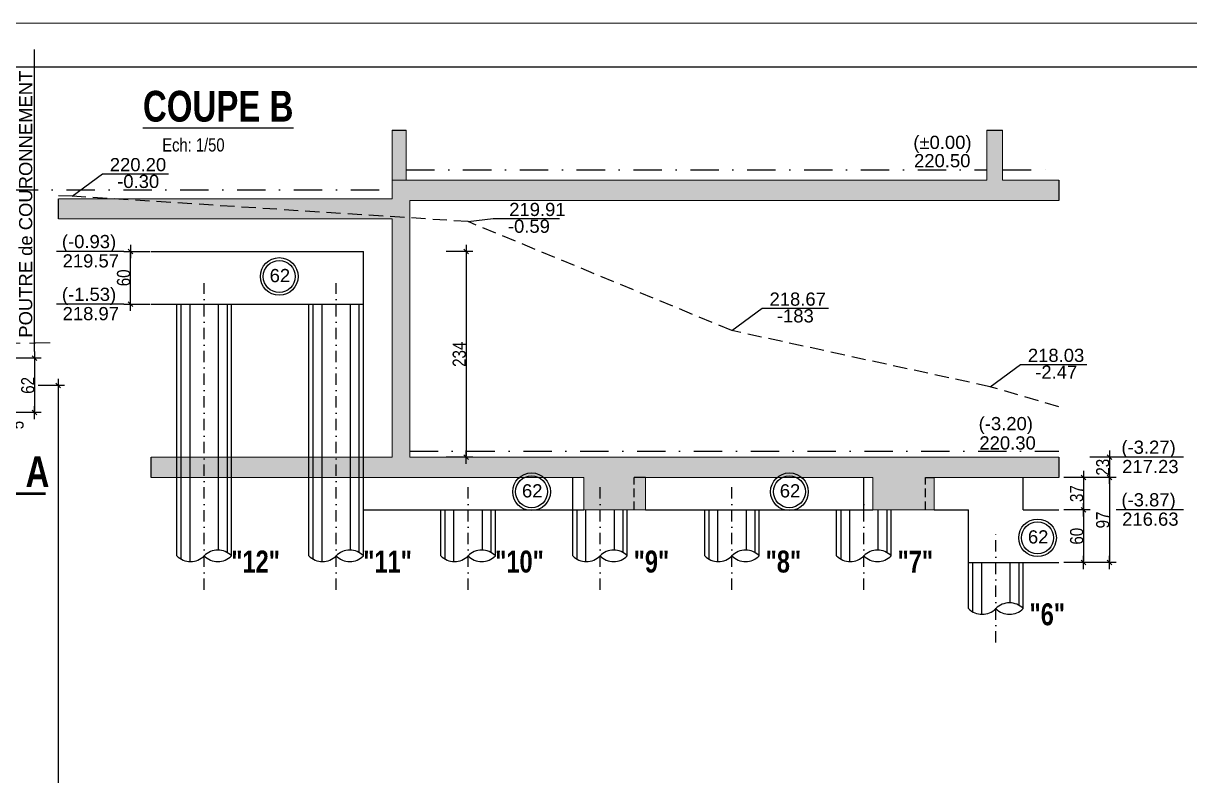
# Model space of a CAD drawing. Header units: centimetres. Extents: x 0 to 26456, y -12469 to -8269.
# Drawn here: x 23976 to 25302, y -9125 to -8269 of the extents above; entities that cross this region are included whole.
import ezdxf
from ezdxf.enums import TextEntityAlignment as Align

# ---------------------------------------------------------------- set-up
doc = ezdxf.new("R2010")
doc.units = ezdxf.units.CM
doc.header["$LTSCALE"] = 25.4
doc.header["$PDMODE"] = 1
doc.header["$PDSIZE"] = -2
for name, pattern in [('CACHEX2', [19.05, 12.7, -6.35]), ('Style de ligne -6', [1.04164, 0.625, -0.20828, 0.06943, -0.13893]), ('TIRETPTX2', [50.8, 25.4, -12.7, 0, -12.7])]:
    doc.linetypes.add(name, pattern=pattern)
for name, color, linetype in [('01_cote_gen', 4, 'Continuous'), ('01_linteaux', 2, 'Continuous'), ('01_poch_murs', 253, 'Continuous'), ('01_texte', 230, 'Continuous'), ('AA_COTES', 2, 'Continuous')]:
    doc.layers.add(name, color=color, linetype=linetype)
doc.layers.add('01_murs_coup', color=5, linetype='Continuous', lineweight=60)
doc.layers.add('B Général', color=7, linetype='Continuous', lineweight=5)
doc.styles.add('impact', font='impact.ttf')
doc.styles.add('MATTE_TXT', font='arial.ttf')
doc.styles.add('STYLE2', font='ARIALN.TTF')
doc.dimstyles.new('JB50', dxfattribs={"dimscale": 0.1, "dimtxt": 150, "dimasz": 15, "dimexe": 0.1, "dimexo": 0.1, "dimgap": 0.09, "dimtad": 1, "dimdec": 1, "dimdsep": 46, "dimtxsty": 'STYLE2', "dimblk1": 'BOND_G', "dimblk2": 'BOND_D', "dimsah": 1, "dimcen": 1.5, "dimdle": 0.01, "dimse1": 1, "dimse2": 1, "dimclrd": 4, "dimclre": 2, "dimclrt": 6, "dimazin": 2, "dimtfac": 2.333333, "dimtdec": 1, "dimtix": 1, "dimtmove": 2, "dimatfit": 3, "dimldrblk": 'BOND_G', "dimfxl": 1, "dimtolj": 1, "dimtzin": 0, "dimarcsym": 0})

# ---------------------------------------------------------------- blocks, each defined once
blk = doc.blocks.new('BOND_G')
at = {"layer": 'AA_COTES', "color": 0}
for p, q in [((0, -5), (0, 15)), ((5, 0), (-5, 0)), ((1.77, 1.77), (-1.77, -1.77))]:
    blk.add_line(p, q, dxfattribs=at)
blk = doc.blocks.new('BOND_D')
at = {"layer": 'AA_COTES', "color": 0}
for p, q in [((5, 0), (-5, 0)), ((-1.77, -1.77), (1.77, 1.77)), ((0, 5), (0, -15))]:
    blk.add_line(p, q, dxfattribs=at)
blk = doc.blocks.new('*D25')
at = {"layer": '01_cote_gen', "color": 4, "lineweight": -2, "transparency": 16777216}
blk.add_line((24015.6, -8682.8), (24015.6, -10478.1), dxfattribs=at)
at = {"layer": 'Defpoints', "color": 0, "transparency": 16777216}
for p in [(23993.1, -8681.3), (23993.1, -10479.6), (24015.6, -10479.6)]:
    blk.add_point(p, dxfattribs=at)
at = {"layer": '01_cote_gen', "color": 4, "lineweight": -2, "transparency": 16777216, "xscale": 1.5, "yscale": 1.5, "zscale": 1.5}
for name, p, rotation in [('BOND_G', (24015.6, -8681.3), 90), ('BOND_D', (24015.6, -10479.6), 270)]:
    blk.add_blockref(name, p, dxfattribs=dict(at, rotation=rotation))
at = {"layer": '01_cote_gen', "color": 6, "transparency": 16777216, "insert": (24007.9, -9580.4), "char_height": 15, "attachment_point": 5, "rotation": 90, "style": 'STYLE2'}
blk.add_mtext('\\A1;1798.3', dxfattribs=at)
blk = doc.blocks.new('*D120')
at = {"layer": '01_cote_gen', "color": 4, "lineweight": -2, "ltscale": 3, "transparency": 16777216}
blk.add_line((23989, -8651.8), (23989, -8710.8), dxfattribs=at)
at = {"layer": 'Defpoints', "color": 0, "ltscale": 3, "transparency": 16777216}
for p in [(23885.6, -8650.3), (23885.6, -8712.3), (23989, -8712.3)]:
    blk.add_point(p, dxfattribs=at)
at = {"layer": '01_cote_gen', "color": 4, "lineweight": -2, "ltscale": 3, "transparency": 16777216, "xscale": 1.5, "yscale": 1.5, "zscale": 1.5}
for name, p, rotation in [('BOND_G', (23989, -8650.3), 90), ('BOND_D', (23989, -8712.3), 270)]:
    blk.add_blockref(name, p, dxfattribs=dict(at, rotation=rotation))
at = {"layer": '01_cote_gen', "color": 6, "ltscale": 3, "transparency": 16777216, "insert": (23981.3, -8681.3), "char_height": 15, "attachment_point": 5, "rotation": 90, "style": 'STYLE2'}
blk.add_mtext('\\A1;62', dxfattribs=at)
blk = doc.blocks.new('*D122')
at = {"layer": '01_cote_gen', "color": 4, "lineweight": -2, "ltscale": 3, "transparency": 16777216}
blk.add_line((23960.1, -8713.8), (23960.1, -8715.8), dxfattribs=at)
at = {"layer": 'Defpoints', "color": 0, "ltscale": 3, "transparency": 16777216}
for p in [(23938, -8717.3), (23960.1, -8717.3), (23966.5, -8712.3)]:
    blk.add_point(p, dxfattribs=at)
at = {"layer": '01_cote_gen', "color": 4, "lineweight": -2, "ltscale": 3, "transparency": 16777216, "xscale": 1.5, "yscale": 1.5, "zscale": 1.5}
for name, p, rotation in [('BOND_G', (23960.1, -8712.3), 90), ('BOND_D', (23960.1, -8717.3), 270)]:
    blk.add_blockref(name, p, dxfattribs=dict(at, rotation=rotation))
at = {"layer": '01_cote_gen', "color": 6, "ltscale": 3, "transparency": 16777216, "insert": (23969.1, -8726.4), "char_height": 15, "attachment_point": 5, "rotation": 90, "style": 'STYLE2'}
blk.add_mtext('\\A1;5', dxfattribs=at)
blk = doc.blocks.new('*D206')
at = {"layer": '01_cote_gen', "color": 4, "lineweight": -2, "ltscale": 3, "transparency": 16777216}
blk.add_line((25181.4, -8787.4), (25181.4, -8821.4), dxfattribs=at)
at = {"layer": 'Defpoints', "color": 0, "ltscale": 3, "transparency": 16777216}
for p in [(25153.4, -8785.9), (25153.4, -8822.9), (25181.4, -8822.9)]:
    blk.add_point(p, dxfattribs=at)
at = {"layer": '01_cote_gen', "color": 4, "lineweight": -2, "ltscale": 3, "transparency": 16777216, "xscale": 1.5, "yscale": 1.5, "zscale": 1.5}
for name, p, rotation in [('BOND_G', (25181.4, -8785.9), 90), ('BOND_D', (25181.4, -8822.9), 270)]:
    blk.add_blockref(name, p, dxfattribs=dict(at, rotation=rotation))
at = {"layer": '01_cote_gen', "color": 6, "ltscale": 3, "transparency": 16777216, "insert": (25173.7, -8804.4), "char_height": 15, "attachment_point": 5, "rotation": 90, "style": 'STYLE2'}
blk.add_mtext('\\A1;37', dxfattribs=at)
blk = doc.blocks.new('*D208')
at = {"layer": '01_cote_gen', "color": 4, "lineweight": -2, "ltscale": 3, "transparency": 16777216}
blk.add_line((25181.4, -8824.4), (25181.4, -8881.4), dxfattribs=at)
at = {"layer": 'Defpoints', "color": 0, "ltscale": 3, "transparency": 16777216}
for p in [(25158.9, -8822.9), (0, -8882.9), (25181.4, -8882.9)]:
    blk.add_point(p, dxfattribs=at)
at = {"layer": '01_cote_gen', "color": 4, "lineweight": -2, "ltscale": 3, "transparency": 16777216, "xscale": 1.5, "yscale": 1.5, "zscale": 1.5}
for name, p, rotation in [('BOND_G', (25181.4, -8822.9), 90), ('BOND_D', (25181.4, -8882.9), 270)]:
    blk.add_blockref(name, p, dxfattribs=dict(at, rotation=rotation))
at = {"layer": '01_cote_gen', "color": 6, "ltscale": 3, "transparency": 16777216, "insert": (25173.7, -8852.9), "char_height": 15, "attachment_point": 5, "rotation": 90, "style": 'STYLE2'}
blk.add_mtext('\\A1;60', dxfattribs=at)
blk = doc.blocks.new('*D207')
at = {"layer": '01_cote_gen', "color": 4, "lineweight": -2, "ltscale": 3, "transparency": 16777216}
blk.add_line((25211.1, -8787.4), (25211.1, -8881.4), dxfattribs=at)
at = {"layer": 'Defpoints', "color": 0, "ltscale": 3, "transparency": 16777216}
for p in [(25188.9, -8785.9), (25188.9, -8882.9), (25211.1, -8882.9)]:
    blk.add_point(p, dxfattribs=at)
at = {"layer": '01_cote_gen', "color": 4, "lineweight": -2, "ltscale": 3, "transparency": 16777216, "xscale": 1.5, "yscale": 1.5, "zscale": 1.5}
for name, p, rotation in [('BOND_G', (25211.1, -8785.9), 90), ('BOND_D', (25211.1, -8882.9), 270)]:
    blk.add_blockref(name, p, dxfattribs=dict(at, rotation=rotation))
at = {"layer": '01_cote_gen', "color": 6, "ltscale": 3, "transparency": 16777216, "insert": (25203.4, -8834.4), "char_height": 15, "attachment_point": 5, "rotation": 90, "style": 'STYLE2'}
blk.add_mtext('\\A1;97', dxfattribs=at)
blk = doc.blocks.new('*D209')
at = {"layer": '01_cote_gen', "color": 4, "lineweight": -2, "ltscale": 3, "transparency": 16777216}
blk.add_line((25211.1, -8764.4), (25211.1, -8784.4), dxfattribs=at)
at = {"layer": 'Defpoints', "color": 0, "ltscale": 3, "transparency": 16777216}
for p in [(24395.4, -8762.9), (25158.9, -8785.9), (25211.1, -8785.9)]:
    blk.add_point(p, dxfattribs=at)
at = {"layer": '01_cote_gen', "color": 4, "lineweight": -2, "ltscale": 3, "transparency": 16777216, "xscale": 1.5, "yscale": 1.5, "zscale": 1.5}
for name, p, rotation in [('BOND_G', (25211.1, -8762.9), 90), ('BOND_D', (25211.1, -8785.9), 270)]:
    blk.add_blockref(name, p, dxfattribs=dict(at, rotation=rotation))
at = {"layer": '01_cote_gen', "color": 6, "ltscale": 3, "transparency": 16777216, "insert": (25203.4, -8774.4), "char_height": 15, "attachment_point": 5, "rotation": 90, "style": 'STYLE2'}
blk.add_mtext('\\A1;23', dxfattribs=at)
blk = doc.blocks.new('*D204')
at = {"layer": '01_cote_gen', "color": 4, "lineweight": -2, "ltscale": 3, "transparency": 16777216}
blk.add_line((24097.9, -8587.4), (24097.9, -8530.4), dxfattribs=at)
at = {"layer": 'Defpoints', "color": 0, "ltscale": 3, "transparency": 16777216}
for p in [(24097.9, -8528.9), (24127.7, -8528.9), (24127.7, -8588.9)]:
    blk.add_point(p, dxfattribs=at)
at = {"layer": '01_cote_gen', "color": 4, "lineweight": -2, "ltscale": 3, "transparency": 16777216, "xscale": 1.5, "yscale": 1.5, "zscale": 1.5}
for name, p, rotation in [('BOND_D', (24097.9, -8528.9), 90), ('BOND_G', (24097.9, -8588.9), 270)]:
    blk.add_blockref(name, p, dxfattribs=dict(at, rotation=rotation))
at = {"layer": '01_cote_gen', "color": 6, "ltscale": 3, "transparency": 16777216, "insert": (24090.2, -8558.9), "char_height": 15, "attachment_point": 5, "rotation": 90, "style": 'STYLE2'}
blk.add_mtext('\\A1;60', dxfattribs=at)
blk = doc.blocks.new('*D205')
at = {"layer": '01_cote_gen', "color": 4, "lineweight": -2, "ltscale": 3, "transparency": 16777216}
blk.add_line((24479.5, -8530.4), (24479.5, -8761.4), dxfattribs=at)
at = {"layer": 'Defpoints', "color": 0, "ltscale": 3, "transparency": 16777216}
for p in [(24374.3, -8528.9), (24444.8, -8762.9), (24479.5, -8762.9)]:
    blk.add_point(p, dxfattribs=at)
at = {"layer": '01_cote_gen', "color": 4, "lineweight": -2, "ltscale": 3, "transparency": 16777216, "xscale": 1.5, "yscale": 1.5, "zscale": 1.5}
for name, p, rotation in [('BOND_G', (24479.5, -8528.9), 90), ('BOND_D', (24479.5, -8762.9), 270)]:
    blk.add_blockref(name, p, dxfattribs=dict(at, rotation=rotation))
at = {"layer": '01_cote_gen', "color": 6, "ltscale": 3, "transparency": 16777216, "insert": (24471.8, -8645.9), "char_height": 15, "attachment_point": 5, "rotation": 90, "style": 'STYLE2'}
blk.add_mtext('\\A1;234', dxfattribs=at)

msp = doc.modelspace()

# ---------------------------------------------------------------- hatches: boundary and pattern name
at = {"layer": '01_poch_murs', "ltscale": 3}
h = msp.add_hatch(color=256, dxfattribs=at)
h.dxf.hatch_style = 1
h.paths.add_polyline_path([(25153.37, -8447.94), (25089.49, -8447.94), (25089.49, -8390.98), (25071.49, -8390.98), (25071.49, -8447.94), (24395.37, -8447.94), (24395.37, -8468.94), (24016.25, -8468.94), (24016.25, -8491.94), (24395.37, -8491.94), (24395.37, -8762.94), (24357.76, -8762.94), (24357.76, -8785.94), (24613.54, -8785.94), (24613.54, -8822.94), (24683.54, -8822.94), (24683.54, -8785.94), (24941.76, -8785.94), (24941.76, -8822.94), (25011.76, -8822.94), (25011.76, -8785.94), (25153.37, -8785.94), (25153.37, -8762.94), (24415.37, -8762.94), (24415.37, -8470.94), (25153.37, -8470.94)])
h.paths.add_polyline_path([(24411.37, -8390.98), (24395.37, -8390.98), (24395.37, -8447.94), (24411.37, -8447.94)], flags=17)
h.paths.add_polyline_path([(24347.76, -8762.94), (24315.76, -8762.94), (24315.76, -8785.94), (24347.76, -8785.94)], flags=17)
h.paths.add_polyline_path([(24357.76, -8762.94), (24347.76, -8762.94), (24347.76, -8785.94), (24357.76, -8785.94)], flags=17)
h.paths.add_polyline_path([(24315.76, -8762.94), (24305.76, -8762.94), (24305.76, -8785.94), (24315.76, -8785.94)], flags=17)
h.paths.add_polyline_path([(24305.76, -8762.94), (24207.76, -8762.94), (24207.76, -8785.94), (24305.76, -8785.94)], flags=17)
h.paths.add_polyline_path([(24207.76, -8762.94), (24197.76, -8762.94), (24197.76, -8785.94), (24207.76, -8785.94)], flags=17)
h.paths.add_polyline_path([(24197.76, -8762.94), (24165.76, -8762.94), (24165.76, -8785.94), (24197.76, -8785.94)], flags=17)
h.paths.add_polyline_path([(24165.76, -8762.94), (24155.76, -8762.94), (24155.76, -8785.94), (24165.76, -8785.94)], flags=17)
h.paths.add_polyline_path([(24155.76, -8762.94), (24121.62, -8762.94), (24121.62, -8785.94), (24155.76, -8785.94)], flags=17)

# ---------------------------------------------------------------- linework, layer by layer
at = {"layer": '01_linteaux', "linetype": 'TIRETPTX2', "ltscale": 0.05}
for p, q in [((24411.37, -8435.94), (25071.49, -8435.94)), ((25089.49, -8435.94), (25153.37, -8435.94)), ((23960.7, -8458.94), (24395.37, -8458.94)), ((24415.37, -8755.94), (25153.37, -8755.94))]:
    msp.add_line(p, q, dxfattribs=at)
at = {"layer": '01_linteaux', "color": 5, "linetype": 'CACHEX2', "ltscale": 0.05}
for p, q in [((24031.76, -8465.94), (24016.25, -8465.41)), ((24481.76, -8494.94), (24031.76, -8465.94)), ((24781.76, -8618.94), (24481.76, -8494.94)), ((25075.47, -8682.94), (24781.76, -8618.94)), ((25153.37, -8705.66), (25075.47, -8682.94))]:
    msp.add_line(p, q, dxfattribs=at)
at = {"layer": '01_linteaux'}
for p, q in [((24121.62, -8528.94), (24362.76, -8528.94)), ((24362.76, -8588.94), (24362.76, -8528.94)), ((24121.62, -8588.94), (24362.76, -8588.94)), ((24150.76, -8875.23), (24150.76, -8588.94)), ((24212.76, -8875.23), (24212.76, -8588.94)), ((24300.76, -8822.94), (24300.76, -8588.94)), ((24362.76, -8875.23), (24362.76, -8588.94)), ((24600.71, -8822.94), (24600.71, -8785.94)), ((24931.76, -8822.94), (24931.76, -8785.94)), ((25112.76, -8822.94), (25112.76, -8785.94)), ((24300.76, -8875.23), (24300.76, -8822.94)), ((24362.76, -8822.94), (24613.54, -8822.94)), ((24450.76, -8875.23), (24450.76, -8822.94)), ((24512.76, -8875.23), (24512.76, -8822.94)), ((24600.76, -8875.23), (24600.76, -8822.94)), ((24662.76, -8875.23), (24662.76, -8822.94)), ((24683.54, -8822.94), (24941.76, -8822.94)), ((24750.76, -8875.23), (24750.76, -8822.94)), ((24812.76, -8875.23), (24812.76, -8822.94)), ((24900.76, -8875.23), (24900.76, -8822.94)), ((24962.76, -8875.23), (24962.76, -8822.94)), ((25011.76, -8822.94), (25050.76, -8822.94)), ((25050.76, -8935.23), (25050.76, -8822.94)), ((25112.76, -8822.94), (25153.37, -8822.94)), ((25050.76, -8882.94), (25153.37, -8882.94)), ((25112.76, -8935.23), (25112.76, -8882.94))]:
    msp.add_line(p, q, dxfattribs=at)
at = {"layer": '01_linteaux', "linetype": 'TIRETPTX2', "ltscale": 0.02}
for p, q in [((24181.76, -8913.76), (24181.76, -8564.94)), ((24331.76, -8913.76), (24331.76, -8564.94)), ((24481.76, -8913.76), (24481.76, -8793.98)), ((24631.76, -8913.76), (24631.76, -8793.98)), ((24781.76, -8913.76), (24781.76, -8793.98)), ((24931.76, -8913.76), (24931.76, -8793.98)), ((25081.76, -8973.76), (25081.76, -8847.75))]:
    msp.add_line(p, q, dxfattribs=at)
at = {"layer": '01_linteaux', "linetype": 'CACHEX2', "ltscale": 0.05}
msp.add_line((24683.54, -8785.94), (24670.71, -8785.94), dxfattribs=at)
at = {"layer": '01_linteaux', "linetype": 'CACHEX2', "ltscale": 0.03}
for p, q in [((24670.71, -8822.94), (24670.71, -8785.94)), ((25001.76, -8822.94), (25001.76, -8785.94)), ((25001.76, -8785.94), (25011.76, -8785.94))]:
    msp.add_line(p, q, dxfattribs=at)
at = {"layer": '01_linteaux'}
for centre, start, end in [((24197.26, -8890.3), 44.19387, 135.80613), ((24347.26, -8890.3), 44.19387, 135.80613), ((24497.26, -8890.3), 44.19387, 135.80613), ((24647.26, -8890.3), 44.19387, 135.80613), ((24797.26, -8890.3), 44.19387, 135.80613), ((24947.26, -8890.3), 44.19387, 135.80613), ((24166.26, -8860.16), 224.19387, 315.80613), ((24197.26, -8860.16), 224.19387, 315.80613), ((24316.26, -8860.16), 224.19387, 315.80613), ((24347.26, -8860.16), 224.19387, 315.80613), ((24466.26, -8860.16), 224.19387, 315.80613), ((24497.26, -8860.16), 224.19387, 315.80613), ((24616.26, -8860.16), 224.19387, 315.80613), ((24647.26, -8860.16), 224.19387, 315.80613), ((24766.26, -8860.16), 224.19387, 315.80613), ((24797.26, -8860.16), 224.19387, 315.80613), ((24916.26, -8860.16), 224.19387, 315.80613), ((24947.26, -8860.16), 224.19387, 315.80613), ((25066.26, -8920.16), 224.19387, 315.80613), ((25097.26, -8950.3), 44.19387, 135.80613), ((25097.26, -8920.16), 224.19387, 315.80613)]:
    msp.add_arc(centre, 21.62, start, end, dxfattribs=at)
at = {"layer": '01_murs_coup', "linetype": 'Continuous', "lineweight": 5}
for p, q in [((26455.97, -8269.29), (13955.97, -8269.29)), ((24395.37, -8447.94), (24395.37, -8390.98)), ((24411.37, -8447.94), (24411.37, -8390.98)), ((25071.49, -8447.94), (25071.49, -8390.98)), ((25089.49, -8447.94), (25089.49, -8390.98)), ((24395.37, -8468.94), (24395.37, -8447.94)), ((24395.37, -8447.94), (25071.49, -8447.94)), ((25089.49, -8447.94), (25153.37, -8447.94)), ((24016.25, -8468.94), (24395.37, -8468.94)), ((24415.37, -8762.94), (24415.37, -8470.94)), ((24415.37, -8470.94), (25153.37, -8470.94)), ((24016.25, -8491.94), (24395.37, -8491.94)), ((24395.37, -8762.94), (24395.37, -8491.94)), ((24121.62, -8762.94), (24395.37, -8762.94)), ((24415.37, -8762.94), (25153.37, -8762.94)), ((24121.62, -8785.94), (24613.54, -8785.94)), ((24613.54, -8822.94), (24613.54, -8785.94)), ((24683.54, -8785.94), (24941.76, -8785.94)), ((24683.54, -8822.94), (24683.54, -8785.94)), ((24941.76, -8822.94), (24941.76, -8785.94)), ((25011.76, -8785.94), (25153.37, -8785.94)), ((25011.76, -8822.94), (25011.76, -8785.94)), ((24613.54, -8822.94), (24683.54, -8822.94)), ((24941.76, -8822.94), (25011.76, -8822.94))]:
    msp.add_line(p, q, dxfattribs=at)
at = {"layer": '01_poch_murs', "ltscale": 3}
for p, q in [((24395.37, -8390.98), (24411.37, -8390.98)), ((25071.49, -8390.98), (25089.49, -8390.98)), ((25153.37, -8447.94), (25153.37, -8470.94)), ((24016.25, -8491.94), (24016.25, -8468.94)), ((24121.62, -8785.94), (24121.62, -8762.94)), ((25153.37, -8762.94), (25153.37, -8785.94))]:
    msp.add_line(p, q, dxfattribs=at)
at = {"layer": '01_poch_murs'}
for p, q in [((24155.76, -8879.06), (24155.76, -8588.94)), ((24165.76, -8881.77), (24165.76, -8588.94)), ((24197.76, -8588.94), (24197.76, -8868.69)), ((24207.76, -8588.94), (24207.76, -8871.4)), ((24305.76, -8879.06), (24305.76, -8588.94)), ((24315.76, -8881.77), (24315.76, -8588.94)), ((24347.76, -8588.94), (24347.76, -8868.69)), ((24357.76, -8588.94), (24357.76, -8871.4)), ((24455.76, -8879.06), (24455.76, -8822.94)), ((24465.76, -8881.77), (24465.76, -8822.94)), ((24497.76, -8822.94), (24497.76, -8868.69)), ((24507.76, -8822.94), (24507.76, -8871.4)), ((24605.76, -8879.06), (24605.76, -8822.94)), ((24615.76, -8881.77), (24615.76, -8822.94)), ((24647.76, -8822.94), (24647.76, -8868.69)), ((24657.76, -8822.94), (24657.76, -8871.4)), ((24755.76, -8879.06), (24755.76, -8822.94)), ((24765.76, -8881.77), (24765.76, -8822.94)), ((24797.76, -8822.94), (24797.76, -8868.69)), ((24807.76, -8822.94), (24807.76, -8871.4)), ((24905.76, -8879.06), (24905.76, -8822.94)), ((24915.76, -8881.77), (24915.76, -8822.94)), ((24947.76, -8822.94), (24947.76, -8868.69)), ((24957.76, -8822.94), (24957.76, -8871.4)), ((25055.76, -8939.06), (25055.76, -8882.94)), ((25065.76, -8941.77), (25065.76, -8882.94)), ((25097.76, -8882.94), (25097.76, -8928.69)), ((25107.76, -8882.94), (25107.76, -8931.4))]:
    msp.add_line(p, q, dxfattribs=at)
at = {"layer": '01_texte'}
for p, q in [((23989, -8599.9), (23989, -8298.94)), ((26405.97, -8319.29), (14005.97, -8319.29)), ((24031.76, -8465.94), (24066.1, -8440.41)), ((24066.1, -8440.41), (24141.35, -8440.41)), ((24481.76, -8494.94), (24510.29, -8491.4)), ((24510.29, -8491.4), (24585.54, -8491.4)), ((24090.41, -8528.94), (24013.99, -8528.94)), ((24090.41, -8588.94), (24013.99, -8588.94)), ((23989, -8642.77), (23989, -8599.9)), ((24781.76, -8618.94), (24816.1, -8593.41)), ((24816.1, -8593.41), (24891.35, -8593.41)), ((25075.47, -8682.94), (25109.81, -8657.41)), ((25109.81, -8657.41), (25185.07, -8657.41)), ((25294.97, -8762.94), (25218.56, -8762.94)), ((25294.97, -8822.79), (25218.56, -8822.79))]:
    msp.add_line(p, q, dxfattribs=at)
at = {"layer": '01_texte', "const_width": 3}
msp.add_lwpolyline([(24001.47, -8804.61), (23942.97, -8804.61)], dxfattribs=at)
at = {"layer": '01_texte'}
for centre, radius in [((24267.11, -8557.35), 21.4), ((24267.11, -8557.35), 18.16), ((24553.97, -8802.31), 21.4), ((24553.97, -8802.31), 18.16), ((24847.07, -8802.31), 21.4), ((24847.07, -8802.31), 18.16), ((25129.16, -8854.72), 21.4), ((25129.16, -8854.72), 18.16)]:
    msp.add_circle(centre, radius, dxfattribs=at)
at = {"layer": 'B Général', "color": 1, "linetype": 'Style de ligne -6', "lineweight": 13, "ltscale": 3, "true_color": 0xff0000}
msp.add_open_spline([(23903.85, -8633.45), (23955.18, -8633.21), (24006.5, -8632.97)], degree=2, dxfattribs=at)

# ---------------------------------------------------------------- texts
at = {"layer": '01_texte', "style": 'MATTE_TXT'}
msp.add_text('POUTRE de COURONNEMENT', height=15, rotation=90, dxfattribs=at).set_placement((23986.28, -8627.01))
at = {"layer": '01_texte', "style": 'impact'}
msp.add_text('%%UCOUPE B', height=35, dxfattribs=at).set_placement((24197.65, -8391.64), align=Align.BOTTOM_CENTER)
at = {"layer": '01_texte', "style": 'MATTE_TXT', "width": 0.8}
msp.add_text('Ech: 1/50', height=15, dxfattribs=at).set_placement((24169.51, -8419.66), align=Align.BOTTOM_CENTER)
at = {"layer": '01_texte', "style": 'MATTE_TXT'}
for s, p in [('(%%P0.00)', (24987.93, -8412.23)), ('220.50', (24988.78, -8433.09)), ('220.20', (24074.47, -8437.6)), ('-0.30', (24082.85, -8456.67)), ('219.91', (24528.55, -8488.59)), ('-0.59', (24527.04, -8507.66)), ('(-0.93)', (24019.98, -8525.12)), ('219.57', (24020.82, -8547.11)), ('62', (24256.18, -8563.8)), ('(-1.53)', (24019.98, -8585.12)), ('218.67', (24824.47, -8590.6)), ('218.97', (24020.82, -8607.11)), ('-183', (24832.85, -8609.67)), ('218.03', (25118.19, -8654.6)), ('-2.47', (25126.56, -8673.67)), ('(-3.20)', (25062.22, -8732.24)), ('220.30', (25063.07, -8754.23)), ('(-3.27)', (25224.54, -8759.12)), ('217.23', (25225.39, -8781.11)), ('62', (24543.04, -8808.76)), ('62', (24836.14, -8808.76)), ('(-3.87)', (25224.54, -8818.96)), ('216.63', (25225.39, -8840.95)), ('62', (25118.23, -8861.17))]:
    msp.add_text(s, height=15, dxfattribs=at).set_placement(p)
at = {"layer": '01_texte', "style": 'impact'}
for s, height, p in [('A', 35, (23992.23, -8807.47)), ('"12"', 25, (24240.22, -8901.74)), ('"11"', 25, (24390.22, -8901.74)), ('"10"', 25, (24540.22, -8901.74)), ('"9"', 25, (24690.22, -8901.74)), ('"8"', 25, (24840.22, -8901.74)), ('"7"', 25, (24990.22, -8901.74)), ('"6"', 25, (25140.22, -8961.74))]:
    msp.add_text(s, height=height, rotation=0, dxfattribs=at).set_placement(p, align=Align.BOTTOM_CENTER)

# ---------------------------------------------------------------- dimensions: what is measured, and where the dimension line sits
at = {"layer": '01_cote_gen', "ltscale": 3}
for base, p1, p2, picture, middle in [((24097.91, -8528.94), (24127.75, -8588.94), (24127.75, -8528.94), '*D204', (24090.24, -8558.94)), ((24479.47, -8762.94), (24374.33, -8528.94), (24444.85, -8762.94), '*D205', (24471.8, -8645.94)), ((23989, -8712.27), (23885.61, -8650.27), (23885.61, -8712.27), '*D120', (23981.33, -8681.27)), ((25211.06, -8785.94), (24395.37, -8762.94), (25158.85, -8785.94), '*D209', (25203.4, -8774.44)), ((25181.35, -8822.94), (25153.37, -8785.94), (25153.37, -8822.94), '*D206', (25173.68, -8804.44)), ((25211.06, -8882.94), (25188.85, -8785.94), (25188.85, -8882.94), '*D207', (25203.4, -8834.44)), ((25181.35, -8882.94), (25158.85, -8822.94), (0, -8882.94), '*D208', (25173.68, -8852.94))]:
    dim = msp.add_linear_dim(base=base, p1=p1, p2=p2, angle=90, dimstyle='JB50', dxfattribs=at)
    dim.commit()
    dim.dimension.update_dxf_attribs({"geometry": picture, "text_midpoint": middle})
at = {"layer": '01_cote_gen'}
dim = msp.add_linear_dim(base=(24015.6101, -10479.6191), p1=(23993.1101, -8681.2714), p2=(23993.1101, -10479.6191), angle=90, dimstyle='JB50', dxfattribs=at)
dim.commit()
dim.dimension.update_dxf_attribs({"geometry": '*D25', "text_midpoint": (24007.9425, -9580.4453)})
at = {"layer": '01_cote_gen', "ltscale": 3}
dim = msp.add_linear_dim(base=(23960.14, -8717.27), p1=(23966.5, -8712.27), p2=(23938, -8717.27), angle=90, dimstyle='JB50', dxfattribs=at)
dim.commit()
dim.dimension.update_dxf_attribs({"geometry": '*D122', "text_midpoint": (23969.15, -8726.38), "dimtype": 160})

doc.saveas('drawing.dxf')
